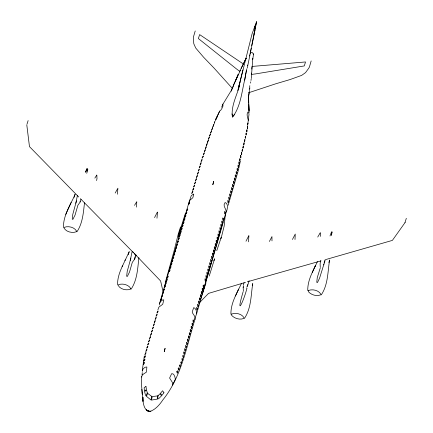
<?xml version="1.0" encoding="UTF-8"?>
<svg xmlns="http://www.w3.org/2000/svg" width="433" height="433" viewBox="0 0 433 433"><rect width="100%" height="100%" fill="white"/><g stroke="black" fill="none" stroke-linecap="round" stroke-linejoin="round"><path stroke-width="0.65" d="M271.984 240.889L271.956 236.575L269.391 241.468M320.263 232.851L320.35 236.402M157.488 212.175L156.968 218.221M142.295 371.26L143.117 368.813L145.066 367.244L146.863 367L146.451 372.071L142.489 374.756L141.667 376.661L141.369 382.648L142.316 394.539L141.889 389.354M247.378 128.298L247.432 128.698A6.105 0.687 -86.4 0 1 247.33 127.946L247.53 126.29A6.105 0.687 -86.4 0 1 247.633 127.048L247.449 127.795M251.503 73.09L251.411 74.422L255.659 73.891L304.291 65.93L305.536 61.957L251.946 66.444M251.768 69.107L251.903 67.11M248.926 235.801L248.407 241.847M250.772 52.269C254.864 52.274 252.991 56.815 252.683 59.272L252.812 58.395L251.27 78.487M84.5 202.823C83.38 212.673 82.665 223.32 76.95 231.774M138.901 257.662C137.678 268.336 137.283 279.972 131.107 289.174M142.246 370.805L144.297 356.029M142.024 375.016L142.268 372.591M225.425 213.355L224.18 226.004L221.182 238.058M247.86 123.903L249.013 114.117L248.353 111.649C245.928 113.457 247.681 117.852 248.353 120.342M249.63 87.439L249.825 85.626M164.589 287.507L165.834 280.622L173.985 251.221L178.304 233.912L180.539 226.87L178.369 236.916M245.165 77.052L244.97 78.638C241.749 91.574 240.851 106.421 232.461 117.278C230.784 106.762 236.386 96.402 239.325 86.486M159.468 305.011L159.479 303.771L188.983 202.346L189.935 200.225L192.809 197.746L193.778 194.422L193.562 194.071L191.267 195.646L188.988 202.335M253.413 53.714L253.251 54.482M248.629 102.908L248.39 97.696L249.484 90.383M249.684 89.063L249.879 87.742M250.572 83.114L250.772 81.794M250.972 80.473L251.167 79.152M248.293 98.388L249.191 92.418M247.741 124.428C247.741 127.47 247.627 121.484 248.022 123.465M75.845 203.234L77.366 195.684M130.252 260.412L132.06 251.795M135.112 256.715L134.706 259.048L132.298 262.371L129.494 272.092L127.334 276.471L126.653 276.297L127.199 271.496L130.88 258.057M215.932 119.367L216.235 118.382M246.377 70.752L244.672 80.137M249.121 280.687L247.416 286.332M331.391 235.655L332.073 231.98M245.262 76.544L246.009 72.679M251.735 45.584L256.59 21.65L252.098 33.763L238.61 87.536L242.908 69.924M255.005 30.094L247.281 68.057M249.224 89.734L249.451 88.608M250.48 51.716L250.788 50.206M250.913 49.616L251.156 48.426M246.123 72.116L246.805 68.842M253.927 34.196L256.59 21.65M117.381 194.244L117.906 188.203L115.183 193.053M247.487 65.567L247.589 65.096M249.576 55.938L249.825 54.78M250.079 53.622L250.285 52.664M294.992 239.514L295.263 234.026L292.448 239.476M240.315 161.303L238.377 170.174L228.175 205.242M136.406 207.104L136.796 201.654L134.511 205.366M194.937 319.061L194.872 319.413L194.807 316.496L192.425 312.799L192.236 311.874L193.703 307.619C195.916 308.172 196.62 311.387 196.723 313.395L196.382 314.212M96.564 180.577L96.997 178.688L96.835 175.138M254.295 28.767L254.907 26.202L255.67 26.375M325.188 259.611L324.106 263.004M331.397 234.394L331.997 231.958M76.468 200.863L72.776 214.416L72.219 219.201L72.912 219.32L75.077 215.012L77.886 205.226L80.305 201.854L80.944 199.294M26.797 124.915L29.471 146.619L78.698 196.966M135.81 254.734L134.706 259.048L134.257 258.95M320.285 267.859L317.27 277.591L316.756 282.359L317.47 282.565L319.57 278.181L324.994 260.726M237.787 90.573L239.914 82.308M86.865 171.214L87.493 168.783M217.436 116.601L217.685 115.319M252.25 285.455L252.748 283.539C250.88 295.241 251.313 308.258 244.418 318.45M328.912 262.539L329.583 259.984C327.716 271.686 328.144 284.697 321.254 294.895M222.876 222.189L216.7 244.023M404.985 222.632L405.072 222.329M74.081 197.378L75.093 194.228L74.281 196.246L74.557 195.635C69.897 205.762 63.191 215.975 63.445 227.525M311.165 60.929L309.389 67.093L308.697 68.29L305.536 72.63L301.622 75.402L290.061 79.553L275.55 83.856L248.596 92.765M213.328 255.789L216.522 244.64M195.104 318.488L196.279 314.52M203.802 288.535L213.139 256.428M195.099 318.98C186.499 346.546 181.568 376.77 162.895 399.859C159.75 404.574 155.864 409.185 150.462 411.312C142.159 411.588 143.112 398.176 142.181 392.915M196.723 313.395L226.221 211.964C227.531 209.686 228.575 202.985 225.095 202.514C222.205 206.222 226.372 208.365 226.221 211.964M86.73 173.335L87.845 169.536M178.488 235.216L185.465 213.16M203.629 289.125L201.15 297.417M405.104 222.497L392.385 240.391L325.789 259.556M209.22 276.065L214.579 258.804L213.929 260.731M28.134 120.58L26.992 124.201M406.322 218.297L405.185 221.918M195.218 30.97L193.464 36.892L193.372 38.488L193.8 43.76L195.721 48.036L203.57 57.199L213.907 67.932L232.175 88.197M320.637 260.628L320.111 263.816L320.258 267.188M128.233 254.777L129.245 251.627L122.122 266.728M206.005 282.781L202.455 293.736M243.259 285.255L244.06 282.76M232.911 87.293L234.009 84.024L237.896 75.78M243.135 291.685C235.222 318.802 243.887 300.854 246.994 288.059L246.539 287.961M215.861 119.632L215.672 120.109M246.94 286.846L247.741 284.622M220.792 238.594L221.231 237.381L216.754 250.669M330 235.98L331.559 231.844M317.73 237.057L320.187 232.846M154.554 217.593L157.336 212.132M245.993 241.219L248.775 235.758M85.674 172.199L87.055 168.67M231.195 91.168L232.705 87.547M235.482 80.901L238.258 74.259L231.254 90.535L223.022 104.017L221.631 107.238M94.843 178.131L96.759 175.105M65.751 214.389L71.131 202.438M122.523 265.83C119.762 271.772 117.338 278.273 117.597 284.93M241.462 283.453C236.943 293.195 230.643 303.095 230.924 314.206M317.438 261.597C313.156 270.782 307.452 280.183 307.76 290.651M243.351 291.063L243.167 287.068L243.655 285.975M159.479 303.771L160.448 301.617L162.624 299.939L163.798 299.89L162.721 304.253L158.824 307.197L157.91 309.811M245.029 60.734L245.782 59.067M238.139 75.234L239.611 71.981M124.931 260.612L125.283 259.838M200.181 299.739L200.966 298.012M238.242 289.888L238.594 289.114L235.449 296.01M315.078 266.333L315.43 265.559L312.285 272.449M85.393 172.09L86.979 168.648M216.928 116.915L216.787 117.343L217.139 117.256M222.324 105.511L223.022 104.017M215.867 119.167L219.666 111.129C221.279 110.696 224.532 103.644 222.313 105.522M217.561 115.643L219.666 111.129M216.045 118.788L215.455 120.406M217.49 115.725L216.96 116.85M244.856 60.744L241.262 68.181L246.296 58.098M141.791 377.105L141.667 376.661M174.559 380.932L175.305 379.346C175.251 377.424 174.131 373.132 171.647 373.69L169.601 378.052L172.41 382.491L172.464 385.089L174.364 381.327M183.246 357.512C184.507 353.945 181.454 355.006 183.24 357.517M239.741 71.245L241.571 67.543M245.078 60.69L246.263 58.298M240.494 70.352L239.86 71.434L236.483 68.934L198.384 38.564L199.629 34.591L243.422 64.035M234.773 114.242L232.64 116.623L231.985 113.874M199.277 302.873L208.56 293.379L245.511 282.37M247.319 281.802L321.08 260.85M148.768 411.22L150.906 411.193M79.851 201.756L80.305 201.854M323.5 264.709L323.949 264.807M243.167 287.068L243.611 287.203M148.432 411.161L146.803 410.365M80.403 198.66L136.563 255.811L134.23 253.365M132.363 251.405L133.294 252.385M134.907 254.139L160.616 280.99L163.079 291.734M248.39 97.696L248.683 103.065M248.759 104.402L249.191 112.45M248.742 105.511L248.98 110.724L248.591 96.332M238.659 165.985C238.442 171.165 237.246 162.391 238.659 165.985M239.406 162.743L239.119 164.426L238.956 163.744A1.694 0.633 -88.4 0 1 238.74 163.035L239.027 161.861L239.406 162.743M240.483 157C241.246 160.919 240.856 151.458 240.483 157M241.3 153.65C241.885 157.834 241.901 148.557 241.3 153.65M242.117 150.424L242.117 150.668A6.154 1.001 -80.8 0 0 242.215 151.415L242.621 149.818A6.154 1.001 -80.8 0 0 242.518 149.066L242.117 150.424M242.935 147.198L242.929 147.436A6.154 1.001 -80.8 0 0 243.032 148.189L243.433 146.592A6.154 1.001 -80.8 0 0 243.335 145.84L242.935 147.198M243.747 143.972L243.747 144.211A6.154 1.001 -80.8 0 0 243.849 144.963L244.217 143.355A6.149 0.926 -82.1 0 0 244.12 142.603L243.747 143.972M180.864 362.529C181.676 366.637 181.86 358.957 180.864 362.529M240.158 159.496C239.758 164.832 239.108 155.826 240.158 159.496M178.185 368.461C178.705 373.511 180.139 365.225 178.185 368.461M179.533 365.371C180.036 370.415 181.465 362.123 179.533 365.371M182.618 359.282C182.104 363.596 181.449 355.769 182.618 359.282M184.48 352.711C184.117 357.745 182.867 349.193 184.48 352.711M185.405 349.512C185.048 354.595 183.798 345.989 185.405 349.512M186.336 346.313C185.974 351.396 184.729 342.795 186.336 346.313M187.267 343.115C186.899 348.154 185.66 339.596 187.267 343.115M188.193 339.921C187.83 344.998 186.591 336.398 188.193 339.921M189.124 336.722C188.761 341.799 187.521 333.199 189.124 336.722M190.055 333.524C189.692 338.601 188.452 330 190.055 333.524M190.985 330.325C190.617 335.358 189.378 326.807 190.985 330.325M191.916 327.126C191.554 332.203 190.309 323.603 191.916 327.126M192.847 323.927C192.479 329.01 191.24 320.404 192.847 323.927M193.773 320.729C193.41 325.811 192.171 317.21 193.773 320.729M197.399 308.264C197.037 313.297 195.797 304.745 197.399 308.264M198.325 305.092C197.957 310.174 196.717 301.574 198.325 305.092M199.256 301.898C198.888 306.975 197.648 298.375 199.256 301.898M200.181 298.7C199.819 303.777 198.579 295.176 200.181 298.7M201.112 295.501C200.75 300.578 199.51 291.977 201.112 295.501M202.043 292.302C201.681 297.379 200.441 288.779 202.043 292.302M202.974 289.103C202.612 294.18 201.372 285.58 202.974 289.103M203.905 285.904C203.537 290.944 202.298 282.386 203.905 285.904M205.767 279.512C205.399 284.589 204.16 275.989 205.767 279.512M206.693 276.314C206.33 281.39 205.09 272.79 206.693 276.314M207.624 273.115C207.261 278.148 206.021 269.597 207.624 273.115M208.554 269.916C208.192 274.993 206.952 266.392 208.554 269.916M209.485 266.717C209.123 271.794 207.883 263.194 209.485 266.717M210.416 263.518C210.054 268.601 208.809 259.995 210.416 263.518M211.347 260.32C210.979 265.359 209.74 256.801 211.347 260.32M212.273 257.126C211.91 262.203 210.671 253.603 212.273 257.126M213.204 253.927C212.841 259.004 211.602 250.404 213.204 253.927M214.135 250.729C213.772 255.806 212.533 247.205 214.135 250.729M215.066 247.53C214.698 252.563 213.458 244.012 215.066 247.53M215.997 244.331C215.634 249.408 214.395 240.808 215.997 244.331M216.928 241.132C216.56 246.215 215.32 237.609 216.928 241.132M217.859 237.934C217.49 243.016 216.251 234.415 217.859 237.934M218.784 234.74C218.421 239.774 217.182 231.217 218.784 234.74M219.715 231.541C219.352 236.618 218.113 228.018 219.715 231.541M220.646 228.343C220.283 233.419 219.044 224.819 220.646 228.343M221.577 225.144C221.214 230.221 219.975 221.62 221.577 225.144M222.508 221.945C222.14 226.979 220.9 218.427 222.508 221.945M223.439 218.746C223.071 223.829 221.831 215.223 223.439 218.746M225.295 212.354C224.933 217.431 223.693 208.83 225.295 212.354M228.543 201.193C228.175 206.265 226.968 197.675 228.543 201.193M229.474 197.995C229.117 203.023 227.866 194.487 229.474 197.995M230.399 194.953C229.836 199.857 228.981 190.893 230.399 194.953M231.336 191.602C230.957 196.647 229.739 188.09 231.336 191.602M232.267 188.404C231.893 193.481 230.681 184.88 232.267 188.404M233.192 185.205C232.819 190.239 231.612 181.687 233.192 185.205M234.123 182.006C233.755 187.083 232.548 178.488 234.123 182.006M235.054 178.807C234.681 183.884 233.479 175.289 235.054 178.807M235.985 175.609C235.622 180.691 234.388 172.112 235.985 175.609M236.916 172.41C236.499 177.498 235.395 168.854 236.916 172.41M237.847 169.216C237.479 174.299 236.288 165.698 237.847 169.216M204.349 152.984L203.927 154.04A1.694 0.455 -63.1 0 1 203.456 154.57C202.855 156.286 203.77 152.427 204.349 152.984M205.41 149.818L204.3 151.999L204.874 150.381A6.149 0.271 -70.4 0 1 205.172 149.731L205.41 149.818M142.933 397.213L142.966 401.31L142.933 397.213M203.294 156.151C201.589 160.15 201.838 157.114 203.294 156.151M244.493 140.454L244.483 140.963A6.149 0.926 -82.1 0 0 244.585 141.715L244.943 140.103A6.149 0.926 -82.1 0 0 244.845 139.35L244.493 140.454M245.213 137.201C245.446 141.136 245.906 133.618 245.213 137.201M245.933 133.949C246.15 137.916 246.642 130.349 245.933 133.949M246.653 130.696L246.832 132.038L247.108 130.349A6.154 0.942 -82.2 0 0 247.005 129.591L246.653 130.696M144.422 357.642C146.116 357.398 145.456 353.301 144.422 357.642M176.832 371.552C177.33 376.575 178.872 368.369 176.832 371.552M143.366 364.245C145.147 364.142 144.362 359.812 143.366 364.245M143.897 360.943C145.661 360.673 144.887 356.64 143.897 360.943M144.963 354.492C146.749 353.171 146.04 350.703 144.963 354.492M145.889 351.293C147.799 349.75 146.83 347.667 145.889 351.293M146.819 348.094C148.719 346.552 147.756 344.468 146.819 348.094M147.745 344.895C149.645 343.353 148.687 341.269 147.745 344.895M148.671 341.702C150.635 340.035 149.509 338.211 148.671 341.702M149.601 338.503C151.501 336.971 150.505 334.871 149.601 338.503M150.527 335.304C152.421 333.751 151.474 331.673 150.527 335.304M151.458 332.106C153.352 330.558 152.405 328.479 151.458 332.106M152.389 328.907C154.283 327.359 153.336 325.28 152.389 328.907M153.32 325.708C155.214 324.16 154.267 322.082 153.32 325.708M154.251 322.509C156.14 320.961 155.198 318.883 154.251 322.509M155.182 319.31C157.071 317.762 156.124 315.684 155.182 319.31M156.107 316.112C158.002 314.564 157.055 312.485 156.107 316.112M157.038 312.918C158.933 311.365 157.985 309.286 157.038 312.918M160.665 300.448C162.559 298.9 161.612 296.822 160.665 300.448M161.59 297.282C163.479 295.728 162.532 293.65 161.59 297.282M162.516 294.083C164.41 292.535 163.463 290.456 162.516 294.083M163.447 290.884C165.341 289.336 164.394 287.258 163.447 290.884M164.378 287.685C166.272 286.137 165.325 284.059 164.378 287.685M165.309 284.486C167.203 282.938 166.256 280.86 165.309 284.486M166.24 281.288C168.134 279.74 167.187 277.661 166.24 281.288M167.17 278.089C169.059 276.541 168.112 274.462 167.17 278.089M169.027 271.697C170.921 270.149 169.974 268.07 169.027 271.697M169.958 268.498C171.852 266.95 170.905 264.872 169.958 268.498M170.889 265.299C172.762 263.789 171.863 261.64 170.889 265.299M171.82 262.1C173.714 260.552 172.767 258.474 171.82 262.1M172.751 258.902C174.64 257.354 173.698 255.275 172.751 258.902M173.682 255.703C175.571 254.155 174.623 252.076 173.682 255.703M174.607 252.509C176.48 250.999 175.581 248.851 174.607 252.509M175.538 249.311C177.433 247.763 176.485 245.684 175.538 249.311M176.469 246.112C178.364 244.564 177.416 242.485 176.469 246.112M177.4 242.913C179.294 241.365 178.347 239.287 177.4 242.913M178.331 239.714C180.198 238.204 179.305 236.055 178.331 239.714M179.262 236.515C181.151 234.967 180.204 232.889 179.262 236.515M180.188 233.317C182.082 231.769 181.135 229.69 180.188 233.317M181.118 230.123C183.013 228.57 182.066 226.491 181.118 230.123M182.049 226.924C183.944 225.376 182.997 223.298 182.049 226.924M182.98 223.726C184.875 222.178 183.928 220.099 182.98 223.726M183.911 220.527C185.806 218.979 184.859 216.901 183.911 220.527M184.842 217.328C186.737 215.78 185.789 213.702 184.842 217.328M185.773 214.129C187.662 212.581 186.715 210.503 185.773 214.129M186.699 210.931C188.593 209.383 187.646 207.304 186.699 210.931M188.561 204.538C190.455 202.99 189.508 200.912 188.561 204.538M191.808 193.378L192.956 191.218A1.656 0.471 -64.8 0 0 192.636 191.283L191.808 193.378M192.734 190.179C194.514 188.75 193.8 186.455 192.734 190.179M193.665 186.98C195.451 185.551 194.709 183.267 193.665 186.98M194.596 183.787C196.501 182.271 195.543 180.144 194.596 183.787M195.527 180.588C197.388 179.035 196.479 176.956 195.527 180.588M196.458 177.389C198.314 175.836 197.41 173.757 196.458 177.389M197.383 174.19C199.245 172.637 198.341 170.559 197.383 174.19M198.309 171.035C200.365 168.935 198.964 167.782 198.309 171.035M199.245 167.793C201.15 166.142 200.106 164.286 199.245 167.793M200.176 164.594C201.989 163.095 201.172 160.914 200.176 164.594M201.107 161.401C202.909 159.907 202.076 157.715 201.107 161.401M158.11 395.67L157.704 399.004L158.765 398.614L161.509 395.827L160.053 393.738L158.11 395.67M214.524 122.312C213.225 126.052 215.948 119.091 214.524 122.312M157.639 395.914L157.201 399.145L151.388 400.097L152.292 396.558L157.639 395.914M207.456 142.408L207.494 142.446A6.149 0.271 -70.4 0 0 207.786 141.797L208.338 140.168L207.456 142.408M208.495 139.242L209.35 137.055A6.159 0.309 -70.4 0 0 209.047 137.705L208.495 139.242M209.534 136.07L209.572 136.108A6.159 0.309 -70.4 0 0 209.87 135.459L210.465 133.851L209.534 136.07M205.372 148.746L205.404 148.784A6.149 0.271 -70.4 0 0 205.697 148.135L205.745 148.021A1.25 0.368 -63.7 0 0 206.14 147.48L206.243 146.516A6.149 0.271 -70.4 0 0 205.919 147.215L205.372 148.746M206.417 145.58L206.449 145.612A6.149 0.271 -70.4 0 0 206.741 144.963L207.261 143.393A6.149 0.271 -70.4 0 0 206.969 144.043L206.417 145.58M165.065 348.381L164.269 351.645L165.065 348.381M213.642 181.422L212.841 184.685L213.642 181.422M210.671 132.926L211.607 130.706L210.671 132.926M211.807 129.781L212.738 127.551L211.807 129.781M212.944 126.636L213.886 124.417L212.944 126.636M151.756 396.417L150.933 399.951L146.478 396.347L147.593 393.343L151.756 396.417M147.296 392.91L146.11 395.984L145.504 395.188L144.552 391.464L146.63 390.344L147.296 392.91M76.576 231.184L76.3 231.758C72.338 233.409 65.962 231.882 63.981 227.926L64.273 227.357C68.219 225.69 74.622 227.222 76.576 231.184M130.728 288.584L130.452 289.163C126.49 290.808 120.12 289.287 118.139 285.331L118.426 284.757C122.377 283.09 128.78 284.627 130.728 288.584M231.736 314.033L231.595 315.294C234.415 318.444 239.801 320.16 243.763 318.439L244.055 317.865C242.085 313.903 235.693 312.372 231.736 314.033M308.572 290.478L308.426 291.739C311.251 294.889 316.637 296.605 320.599 294.884L320.891 294.31C318.915 290.348 312.529 288.816 308.572 290.478M163.945 392.78L161.947 395.329L160.47 393.288L162.613 390.761L163.945 392.78M145.948 386.452L144.135 387.665L144.438 390.826L146.484 389.678L145.948 386.452M148.481 411.177L147.317 410.684L148.481 411.177M148.373 411.123L146.208 409.699L148.373 411.123"/></g></svg>
